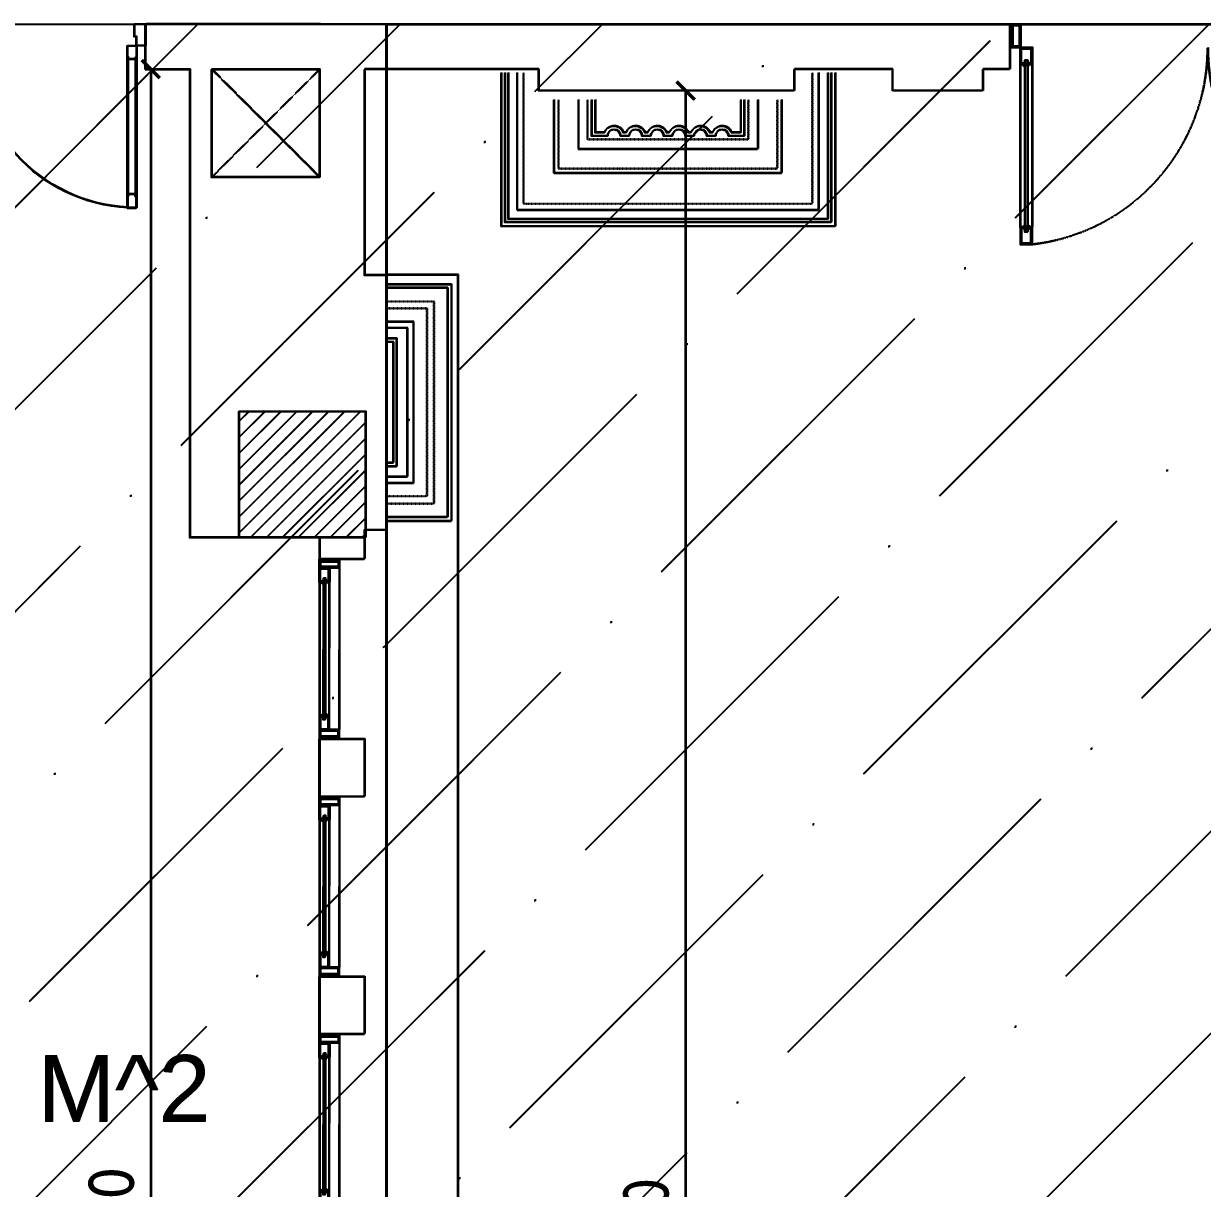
# Model space of a CAD drawing. Header units: inches. Extents: x 4821 to 127877, y 58012 to 433683.
# Drawn here: x 53971 to 60515, y 142620 to 149087 of the extents above; entities that cross this region are included whole.
import ezdxf

# ---------------------------------------------------------------- set-up
doc = ezdxf.new("R2010")
doc.units = ezdxf.units.IN
doc.header["$MEASUREMENT"] = 0
for name, pattern in [('$1$$5$HIDDEN', [0.375, 0.25, -0.125]), ('104-TYPICAL FLOOR$0$HIDDEN', [0.375, 0.25, -0.125]), ('ducT FIRST$0$New Plans (8)$0$HIDDEN', [0.375, 0.25, -0.125])]:
    doc.linetypes.add(name, pattern=pattern)
for name, color, linetype in [('$0$A-ELV', 11, 'Continuous'), ('$0$A-WAL-CMU', 7, 'Continuous'), ('$1$A-ELV', 11, 'Continuous'), ('$1$A-LIN-10', 8, 'Continuous'), ('$1$A-LIN-30', 40, 'Continuous'), ('A-ANNO-DIMS', 90, 'Continuous'), ('A-ANNO-SYMB', 130, 'Continuous'), ('A-DOOR', 170, 'Continuous'), ('A-ELV', 11, 'Continuous'), ('A-FLOR-IDEN', 11, 'Continuous'), ('A-LIN-10', 8, 'Continuous'), ('A-LIN-30', 40, 'Continuous'), ('A-WAL-CMU', 7, 'Continuous'), ('A-WALL', 53, 'Continuous'), ('A-WIN', 141, 'Continuous'), ('COL FISRT$0$COL GROUND$0$Cloums$0$A-COL-HAT', 8, 'Continuous'), ('COL FISRT$0$COL GROUND$0$Cloums$0$A-COL-RFC', 210, 'Continuous'), ('ducT FIRST$0$New Plans (8)$0$A-FLOR-OVHD', 8, 'ducT FIRST$0$New Plans (8)$0$HIDDEN')]:
    doc.layers.add(name, color=color, linetype=linetype)
doc.styles.get("Standard").update_dxf_attribs({"font": 'arial.ttf'})
doc.styles.add('T25-100', font='calibri.ttf', dxfattribs={"width": 0.8, "height": 250})
doc.dimstyles.new('D100', dxfattribs={"dimtxt": 250, "dimasz": 100, "dimexe": 0.18, "dimexo": 0.0625, "dimgap": 90, "dimtad": 1, "dimdec": 0, "dimrnd": 5, "dimzin": 9, "dimdsep": 46, "dimtxsty": 'T25-100', "dimblk": 'ARCHTICK', "dimcen": 90, "dimse1": 1, "dimse2": 1, "dimclrd": 256, "dimclre": 90, "dimclrt": 7, "dimazin": 0, "dimtfac": 200, "dimtdec": 0, "dimtofl": 0, "dimtmove": 2, "dimatfit": 3, "dimldrblk": 'DOT', "dimfxl": 1, "dimtolj": 1, "dimarcsym": 0})
pattern_1 = [(45, (-1012680.1, -137253.6), (420.9495, 1543.4815), [1984.375, -396.875, 0, -396.875])]
pattern_2 = [(45, (-1012683.5, -137256.6), (420.9495, 1543.4815), [1984.375, -396.875, 0, -396.875])]

# ---------------------------------------------------------------- blocks, each defined once
blk = doc.blocks.new('*U102')
for p, q in [((-94.7, 825), (-94.7, 71.8)), ((-55.3, 71.8), (-55.3, 825))]:
    blk.add_line(p, q)
blk.add_lwpolyline([(-100, 900), (-100, 0), (-50, 0), (-50, 900), (-100, 900)])
for points in [[(-50, 900), (-50, 835.7), (-55.3, 835.7), (-55.3, 825), (-94.7, 825), (-94.7, 835.7), (-100, 835.7), (-100, 900)], [(-50, 0), (-50, 64.3), (-55.3, 64.3), (-55.3, 75), (-94.7, 75), (-94.7, 64.3), (-100, 64.3), (-100, 0)], [(-1000, -120), (-1000, 0), (-950, 0), (-950, -50), (-940, -50), (-940, -120)], [(0, -120), (0, 0), (-50, 0), (-50, -50), (-60, -50), (-60, -120)]]:
    blk.add_lwpolyline(points, close=True)
blk.add_arc((-50, 0), 900, 90, 180)
blk = doc.blocks.new('COL FISRT')
at = {"layer": 'COL FISRT$0$COL GROUND$0$Cloums$0$A-COL-HAT'}
h = blk.add_hatch(dxfattribs=at)
h.set_pattern_fill('ANSI31', color=256, scale=500)
h.set_pattern_definition([(45, (1133291.507, -1550303.88), (-44.19417, 44.19417), [])])
h.paths.add_polyline_path([(1162752.9, -1526847.1), (1162752.9, -1526147.1), (1163452.9, -1526147.1), (1163452.9, -1526847.1)])
at = {"layer": 'COL FISRT$0$COL GROUND$0$Cloums$0$A-COL-RFC', "linetype": 'Continuous', "elevation": 0}
blk.add_lwpolyline([(1163452.9, -1526847.1), (1162752.9, -1526847.1), (1162752.9, -1526147.1), (1163452.9, -1526147.1)], close=True, dxfattribs=at)
blk = doc.blocks.new('duct gr')
at = {"layer": 'A-WAL-CMU', "elevation": 0}
for points in [[(1163224.5, -1622055.7), (1162504.5, -1622055.7), (1162504.5, -1619455.7)], [(1163224.5, -1620055.7), (1162624.5, -1620055.7), (1162624.5, -1619455.7), (1163224.5, -1619455.7)]]:
    blk.add_lwpolyline(points, dxfattribs=at)
at = {"layer": 'ducT FIRST$0$New Plans (8)$0$A-FLOR-OVHD', "elevation": 0}
for points in [[(1162624.5, -1619455.7), (1163224.5, -1620055.7)], [(1162624.5, -1620055.7), (1163224.5, -1619455.7)]]:
    blk.add_lwpolyline(points, dxfattribs=at)
blk = doc.blocks.new('1MMM')
for points in [[(1183352.6, -1712344.4, 0.506094), (1183343, -1712338.8), (1183343, -1712341.4), (1183331.7, -1712341.4), (1183331.7, -1712344.4)], [(1183352.6, -1712356.4, -0.506094), (1183343, -1712362), (1183343, -1712359.4), (1183331.7, -1712359.4), (1183331.7, -1712356.4)], [(1184073.4, -1712344, -0.506094), (1184083, -1712338.4), (1184083, -1712341.1), (1184094.3, -1712341.1), (1184094.3, -1712344)], [(1184073.4, -1712356, 0.506094), (1184083, -1712361.6), (1184083, -1712359), (1184094.3, -1712359), (1184094.3, -1712356)]]:
    blk.add_hatch(color=2).paths.add_polyline_path(points)
at = {"color": 2}
for p, q in [((1183213, -1712267.9, 0), (1183223, -1712267.9, 0)), ((1184213, -1712267.5, 0), (1184203, -1712267.5, 0)), ((1183223, -1712377.9, 0), (1183213, -1712377.9, 0)), ((1184203, -1712377.5, 0), (1184213, -1712377.5, 0))]:
    blk.add_line(p, q, dxfattribs=at)
for p, q in [((1184163, -1712267.5, 1220.5), (1183263, -1712267.9, 0)), ((1183343, -1712322.9, 0), (1184083, -1712322.5, 1035)), ((1184083, -1712377.5, 1035), (1183343, -1712377.9, 0))]:
    blk.add_line(p, q)
at = {"color": 2, "elevation": 1035}
for points in [[(1183223, -1712267.9), (1183263, -1712267.9), (1183263, -1712377.9), (1183263, -1712377.9), (1183263, -1712377.9), (1183223, -1712377.9)], [(1184203, -1712267.5), (1184163, -1712267.5), (1184163, -1712377.5), (1184163, -1712377.5), (1184163, -1712377.5), (1184203, -1712377.5)]]:
    blk.add_lwpolyline(points, close=True, dxfattribs=at)
at = {"color": 9, "elevation": 1035}
for points in [[(1183228, -1712272.9), (1183258, -1712272.9), (1183258, -1712372.9), (1183228, -1712372.9)], [(1184198, -1712272.5), (1184168, -1712272.5), (1184168, -1712372.5), (1184198, -1712372.5)]]:
    blk.add_lwpolyline(points, close=True, dxfattribs=at)
at = {"color": 2}
for points, elevation in [([(1183343, -1712356.4), (1183343, -1712377.9), (1183263, -1712377.9), (1183263, -1712322.9), (1183343, -1712322.9), (1183343, -1712344.4)], 0), ([(1184083, -1712356), (1184083, -1712377.5), (1184163, -1712377.5), (1184163, -1712322.5), (1184083, -1712322.5), (1184083, -1712344)], 1035)]:
    blk.add_lwpolyline(points, dxfattribs=dict(at, elevation=elevation))
at = {"color": 9}
for points, elevation in [([(1183338.5, -1712356.4), (1183338.5, -1712373.4), (1183267.5, -1712373.4), (1183267.5, -1712327.4), (1183338.5, -1712327.4), (1183338.5, -1712344.4)], 0), ([(1184087.5, -1712356), (1184087.5, -1712373), (1184158.5, -1712373), (1184158.5, -1712327), (1184087.5, -1712327), (1184087.5, -1712344)], 1035)]:
    blk.add_lwpolyline(points, dxfattribs=dict(at, elevation=elevation))
at = {"elevation": 1035}
blk.add_lwpolyline([(1183321.7, -1712344.4), (1184104.3, -1712344), (1184104.3, -1712356), (1183321.7, -1712356.4)], close=True, dxfattribs=at)
at = {"color": 2, "elevation": 1035}
for points in [[(1183352.6, -1712344.4, 0.506094), (1183343, -1712338.8), (1183343, -1712341.4), (1183331.7, -1712341.4), (1183331.7, -1712344.4)], [(1183352.6, -1712356.4, -0.506094), (1183343, -1712362), (1183343, -1712359.4), (1183331.7, -1712359.4), (1183331.7, -1712356.4)], [(1184073.4, -1712344, -0.506094), (1184083, -1712338.4), (1184083, -1712341.1), (1184094.3, -1712341.1), (1184094.3, -1712344)], [(1184073.4, -1712356, 0.506094), (1184083, -1712361.6), (1184083, -1712359), (1184094.3, -1712359), (1184094.3, -1712356)]]:
    blk.add_lwpolyline(points, format="xyb", close=True, dxfattribs=at)
blk = doc.blocks.new('$0$fggffg')
at = {"layer": '$1$A-ELV'}
for p, q in [((1450089.3, 602816.2, 0), (1450089.3, 602454.5, 0)), ((1451403.4, 602816.2, 0), (1451403.4, 602454.5, 0)), ((1451403.4, 602454.5, 0), (1450089.3, 602454.5, 0))]:
    blk.add_line(p, q, dxfattribs=at)
at = {"layer": '$1$A-ELV', "color": 39}
for p, q in [((1450298.4, 602663.5), (1450298.4, 602816.2)), ((1450333.3, 602698.5), (1450333.3, 602816.2)), ((1451159.3, 602698.5), (1451159.3, 602816.2)), ((1451194.3, 602663.5), (1451194.3, 602816.2)), ((1450333.3, 602698.5), (1451159.3, 602698.5)), ((1450298.4, 602663.5), (1451194.3, 602663.5))]:
    blk.add_line(p, q, dxfattribs=at)
at = {"layer": '$1$A-LIN-10'}
for p, q in [((1450109.8, 602475, 0), (1450109.8, 602816.2)), ((1450109.8, 602475, 0), (1450109.8, 602816.2)), ((1451382.8, 602475, 0), (1451382.8, 602816.2)), ((1451382.8, 602475, 0), (1451382.8, 602816.2)), ((1451382.8, 602475, 0), (1450109.8, 602475, 0))]:
    blk.add_line(p, q, dxfattribs=at)
at = {"layer": '$1$A-LIN-10', "linetype": '$1$$5$HIDDEN', "ltscale": 0.2}
for p, q in [((1450184.8, 602816.2, 0), (1450184.8, 602549.9, 0)), ((1450225, 602590.2), (1450225, 602816.2)), ((1451267.6, 602590.2), (1451267.6, 602816.2)), ((1451307.9, 602816.2, 0), (1451307.9, 602549.9, 0)), ((1451267.6, 602590.2), (1450225, 602590.2)), ((1450184.8, 602549.9, 0), (1451307.9, 602549.9, 0))]:
    blk.add_line(p, q, dxfattribs=at)
at = {"layer": '$1$A-LIN-30'}
for p, q in [((1450391.1, 602756.2, 0), (1450391.1, 602816.2, 0)), ((1450411.1, 602776.2, 0), (1450411.1, 602816.2, 0)), ((1450411.1, 602776.2), (1451081.6, 602776.2)), ((1451081.6, 602776.2, 0), (1451081.6, 602816.2, 0)), ((1451101.6, 602756.2, 0), (1451101.6, 602816.2, 0)), ((1450391.1, 602756.2), (1451101.6, 602756.2))]:
    blk.add_line(p, q, dxfattribs=at)
blk = doc.blocks.new('fgdf')
at = {"layer": 'A-ELV', "color": 39}
for p, q in [((-40267.1, 43720.2, 0), (-40267.1, 42867.1)), ((-38412.2, 43720.2, 0), (-38412.2, 42867)), ((-38412.2, 42867), (-40267.1, 42867.1))]:
    blk.add_line(p, q, dxfattribs=at)
at = {"layer": 'A-ELV'}
for p, q in [((-40176.8, 42958.9), (-40176.8, 43720.2)), ((-38504.1, 42958.9), (-38504.1, 43720.2)), ((-40176.8, 42958.9), (-38504.1, 42958.9))]:
    blk.add_line(p, q, dxfattribs=at)
at = {"layer": 'A-ELV', "ltscale": 0.4}
for p, q in [((-39971.9, 43163.6), (-39971.9, 43570.2)), ((-39838.2, 43570.2), (-39838.2, 43297.3)), ((-38842.5, 43570.2), (-38842.5, 43297.3)), ((-38708.8, 43163.6), (-38708.8, 43570.2)), ((-39838.2, 43297.3), (-38842.5, 43297.3)), ((-39971.9, 43163.6), (-38708.8, 43163.6))]:
    blk.add_line(p, q, dxfattribs=at)
at = {"layer": 'A-LIN-10', "linetype": '104-TYPICAL FLOOR$0$HIDDEN', "ltscale": 0.4}
for p, q in [((-40141.9, 42992.6), (-40141.9, 43720.2)), ((-38537.8, 42992.6), (-38537.8, 43720.2)), ((-39947.6, 43187.9), (-39947.6, 43570.2)), ((-39786.5, 43348.9), (-39786.5, 43570.2)), ((-38894.1, 43348.9), (-38894.1, 43570.2)), ((-38733.1, 43187.9), (-38733.1, 43570.2)), ((-38894.1, 43348.9), (-39786.5, 43348.9)), ((-39947.6, 43187.9), (-38733.1, 43187.9)), ((-40141.9, 42992.6), (-38537.8, 42992.6))]:
    blk.add_line(p, q, dxfattribs=at)
at = {"layer": 'A-LIN-10', "color": 250}
for points in [[(-38435, 43720.2), (-38435, 42889.8), (-40244.4, 42889.8), (-40244.4, 43720.2)], [(-38453, 43720.2), (-38453, 42907.8), (-40226.4, 42907.8), (-40226.4, 43720.2)]]:
    blk.add_lwpolyline(points, dxfattribs=at)
at = {"layer": 'A-LIN-30'}
for points in [[(-39765.3, 43570.2), (-39765.3, 43370.2), (-39675.3, 43370.2, -1), (-39605.3, 43370.2), (-39555.3, 43370.2, -1), (-39485.3, 43370.2), (-39435.3, 43370.2, -1), (-39365.3, 43370.2), (-39315.3, 43370.2, -1), (-39245.3, 43370.2), (-39195.3, 43370.2, -1), (-39125.3, 43370.2), (-39075.3, 43370.2, -1), (-39005.3, 43370.2), (-38915.4, 43370.2), (-38915.4, 43570.2)], [(-39745.3, 43570.2), (-39745.3, 43390.2), (-39691.6, 43390.2, -0.68313), (-39589.1, 43390.2), (-39571.6, 43390.2, -0.68313), (-39469.1, 43390.2), (-39451.6, 43390.2, -0.68313), (-39349.1, 43390.2), (-39331.6, 43390.2, -0.68313), (-39229.1, 43390.2), (-39211.6, 43390.2, -0.68313), (-39109.1, 43390.2), (-39091.6, 43390.2, -0.68313), (-38989.1, 43390.2), (-38935.4, 43390.2), (-38935.4, 43570.2)]]:
    blk.add_lwpolyline(points, format="xyb", dxfattribs=at)
blk = doc.blocks.new('$0$fgdf')
at = {"layer": 'A-ELV'}
blk.add_blockref('fgdf', (0, 0), dxfattribs=at)
blk = doc.blocks.new('FIRST SLAB EDGE')
at = {"layer": 'A-FLOR-IDEN'}
for p, q in [((1164562.7, -1729705.7), (1164162.7, -1729705.7)), ((1164562.7, -1736495.2), (1164562.7, -1729705.7))]:
    blk.add_line(p, q, dxfattribs=at)
at = {"layer": 'A-WAL-CMU'}
for p, q in [((1163797.3, -1728313.5, 0), (1167624.1, -1728313.5, 0)), ((1165728.1, -1728313.5, 0), (1167624.1, -1728313.5, 0)), ((1167624.1, -1728313.5, 0), (1167624.1, -1728563.5, 0)), ((1165008.5, -1728563.5, 0), (1164042.7, -1728563.5, 0)), ((1165008.5, -1728563.5, 0), (1165008.5, -1728683.5, 0)), ((1166974.1, -1728563.5, 0), (1166427.4, -1728563.5, 0)), ((1166427.4, -1728563.5, 0), (1166427.4, -1728683.5, 0)), ((1166974.1, -1728683.5, 0), (1166974.1, -1728563.5, 0)), ((1167474.1, -1728563.5, 0), (1167474.1, -1728683.5, 0)), ((1167624.1, -1728563.5, 0), (1167474.1, -1728563.5, 0)), ((1166427.4, -1728683.5, 0), (1165008.5, -1728683.5, 0)), ((1167474.1, -1728683.5, 0), (1166974.1, -1728683.5, 0)), ((1163792.7, -1731163.5), (1163792.7, -1731281.8)), ((1163792.7, -1731281.8), (1164042.7, -1731281.8)), ((1163792.7, -1732281.8), (1164042.7, -1732281.8)), ((1163792.7, -1732281.8), (1163792.7, -1739513.5)), ((1163792.7, -1732600.5), (1164042.7, -1732600.5)), ((1163792.7, -1733600.5), (1164042.7, -1733600.5)), ((1163792.7, -1733919.2), (1164042.7, -1733919.2))]:
    blk.add_line(p, q, dxfattribs=at)
for points in [[(1164042.7, -1728563.5), (1164042.7, -1729705.7), (1164162.7, -1729705.7), (1164162.7, -1731122.4), (1164042.7, -1731122.4), (1164042.7, -1731281.8)], [(1163792.7, -1732600.5), (1163792.7, -1732281.8)], [(1164042.7, -1732281.8), (1164042.7, -1732600.5)], [(1163792.7, -1733919.2), (1163792.7, -1733600.5)], [(1164042.7, -1733600.5), (1164042.7, -1733919.2)]]:
    blk.add_lwpolyline(points, dxfattribs=at)
at = {"layer": '$0$A-ELV'}
blk.add_blockref('$0$fgdf', (1205067.7, -1772303.5, 0), dxfattribs=at)
at = {"layer": '$0$A-WAL-CMU', "rotation": 90}
blk.add_blockref('$0$fggffg', (1766978.9, -3181160.4, 0), dxfattribs=at)
at = {"layer": 'A-WIN', "xscale": -1, "rotation": 270}
for p in [(2876170.2, -2915494.8, 0), (2876170.2, -2916813.5, 0), (2876170.2, -2918132.2, 0)]:
    blk.add_blockref('1MMM', p, dxfattribs=at)
blk = doc.blocks.new('hgfh')
for points in [[(-1175449.8, -537118.1, -0.506094), (-1175455.4, -537108.6), (-1175452.8, -537108.6), (-1175452.8, -537097.2), (-1175449.8, -537097.2)], [(-1175437.8, -537118.1, 0.506094), (-1175432.2, -537108.6), (-1175434.9, -537108.6), (-1175434.9, -537097.2), (-1175437.8, -537097.2)], [(-1173744.8, -537118.1, -0.506094), (-1173750.4, -537108.6), (-1173747.8, -537108.6), (-1173747.8, -537097.2), (-1173744.8, -537097.2)], [(-1173732.8, -537118.1, 0.506094), (-1173727.2, -537108.6), (-1173729.9, -537108.6), (-1173729.9, -537097.2), (-1173732.8, -537097.2)], [(-1175449.8, -537863, 0.506094), (-1175455.4, -537872.6), (-1175452.8, -537872.6), (-1175452.8, -537883.9), (-1175449.8, -537883.9)], [(-1175437.8, -537863, -0.506094), (-1175432.2, -537872.6), (-1175434.9, -537872.6), (-1175434.9, -537883.9), (-1175437.8, -537883.9)], [(-1173744.8, -537863, 0.506094), (-1173750.4, -537872.6), (-1173747.8, -537872.6), (-1173747.8, -537883.9), (-1173744.8, -537883.9)], [(-1173732.8, -537863, -0.506094), (-1173727.2, -537872.6), (-1173729.9, -537872.6), (-1173729.9, -537883.9), (-1173732.8, -537883.9)]]:
    blk.add_hatch(color=2).paths.add_polyline_path(points)
for p, q in [((-1175471.3, -537108.6, -185.6), (-1175471.3, -537872.6, 0)), ((-1175416.3, -537872.6, 0), (-1175416.3, -537108.6, -185.6)), ((-1173766.3, -537872.6, 0), (-1173766.3, -537108.6, -185.6)), ((-1173711.3, -537108.6, -185.6), (-1173711.3, -537872.6, 0))]:
    blk.add_line(p, q)
at = {"color": 2}
for p, q in [((-1175511.3, -537952.6, 0), (-1175521.3, -537952.6, 0)), ((-1173671.3, -537952.6, 0), (-1173661.3, -537952.6, 0)), ((-1175521.3, -538062.6, 0), (-1175511.3, -538062.6, 0)), ((-1173661.3, -538062.6, 0), (-1173671.3, -538062.6, 0))]:
    blk.add_line(p, q, dxfattribs=at)
for points, elevation in [([(-1175449.8, -537108.6), (-1175471.3, -537108.6), (-1175471.3, -537028.6), (-1175416.3, -537028.6), (-1175416.3, -537108.6), (-1175437.8, -537108.6)], -185.6), ([(-1173732.8, -537108.6), (-1173711.3, -537108.6), (-1173711.3, -537028.6), (-1173766.3, -537028.6), (-1173766.3, -537108.6), (-1173744.8, -537108.6)], -185.6), ([(-1175449.8, -537872.6), (-1175471.3, -537872.6), (-1175471.3, -537952.6), (-1175416.3, -537952.6), (-1175416.3, -537872.6), (-1175437.8, -537872.6)], 0), ([(-1173732.8, -537872.6), (-1173711.3, -537872.6), (-1173711.3, -537952.6), (-1173766.3, -537952.6), (-1173766.3, -537872.6), (-1173744.8, -537872.6)], 0)]:
    blk.add_lwpolyline(points, dxfattribs=dict(at, elevation=elevation))
at = {"color": 9}
for points, elevation in [([(-1175449.8, -537104.1), (-1175466.8, -537104.1), (-1175466.8, -537033.1), (-1175420.8, -537033.1), (-1175420.8, -537104.1), (-1175437.8, -537104.1)], -185.6), ([(-1173732.8, -537104.1), (-1173715.8, -537104.1), (-1173715.8, -537033.1), (-1173761.8, -537033.1), (-1173761.8, -537104.1), (-1173744.8, -537104.1)], -185.6), ([(-1175449.8, -537877.1), (-1175466.8, -537877.1), (-1175466.8, -537948.1), (-1175420.8, -537948.1), (-1175420.8, -537877.1), (-1175437.8, -537877.1)], 0), ([(-1173732.8, -537877.1), (-1173715.8, -537877.1), (-1173715.8, -537948.1), (-1173761.8, -537948.1), (-1173761.8, -537877.1), (-1173744.8, -537877.1)], 0)]:
    blk.add_lwpolyline(points, dxfattribs=dict(at, elevation=elevation))
at = {"color": 2, "elevation": 1035}
for points in [[(-1175449.8, -537118.1, -0.506094), (-1175455.4, -537108.6), (-1175452.8, -537108.6), (-1175452.8, -537097.2), (-1175449.8, -537097.2)], [(-1175437.8, -537118.1, 0.506094), (-1175432.2, -537108.6), (-1175434.9, -537108.6), (-1175434.9, -537097.2), (-1175437.8, -537097.2)], [(-1173744.8, -537118.1, -0.506094), (-1173750.4, -537108.6), (-1173747.8, -537108.6), (-1173747.8, -537097.2), (-1173744.8, -537097.2)], [(-1173732.8, -537118.1, 0.506094), (-1173727.2, -537108.6), (-1173729.9, -537108.6), (-1173729.9, -537097.2), (-1173732.8, -537097.2)], [(-1175449.8, -537863, 0.506094), (-1175455.4, -537872.6), (-1175452.8, -537872.6), (-1175452.8, -537883.9), (-1175449.8, -537883.9)], [(-1175437.8, -537863, -0.506094), (-1175432.2, -537872.6), (-1175434.9, -537872.6), (-1175434.9, -537883.9), (-1175437.8, -537883.9)], [(-1173744.8, -537863, 0.506094), (-1173750.4, -537872.6), (-1173747.8, -537872.6), (-1173747.8, -537883.9), (-1173744.8, -537883.9)], [(-1173732.8, -537863, -0.506094), (-1173727.2, -537872.6), (-1173729.9, -537872.6), (-1173729.9, -537883.9), (-1173732.8, -537883.9)]]:
    blk.add_lwpolyline(points, format="xyb", close=True, dxfattribs=at)
at = {"elevation": 1035}
for points in [[(-1175437.8, -537893.9), (-1175437.8, -537087.2), (-1175449.8, -537087.2), (-1175449.8, -537893.9)], [(-1173744.8, -537893.9), (-1173744.8, -537087.2), (-1173732.8, -537087.2), (-1173732.8, -537893.9)]]:
    blk.add_lwpolyline(points, close=True, dxfattribs=at)
at = {"color": 2, "elevation": 1035}
for points in [[(-1175511.3, -538062.6), (-1175471.3, -538062.6), (-1175471.3, -537952.6), (-1175471.3, -537952.6), (-1175471.3, -537952.6), (-1175511.3, -537952.6)], [(-1173671.3, -538062.6), (-1173711.3, -538062.6), (-1173711.3, -537952.6), (-1173711.3, -537952.6), (-1173711.3, -537952.6), (-1173671.3, -537952.6)]]:
    blk.add_lwpolyline(points, close=True, dxfattribs=at)
at = {"color": 9, "elevation": 1035}
for points in [[(-1175506.3, -538057.6), (-1175476.3, -538057.6), (-1175476.3, -537957.6), (-1175506.3, -537957.6)], [(-1173676.3, -538057.6), (-1173706.3, -538057.6), (-1173706.3, -537957.6), (-1173676.3, -537957.6)]]:
    blk.add_lwpolyline(points, close=True, dxfattribs=at)
at = {"layer": 'A-LIN-10', "linetype": '104-TYPICAL FLOOR$0$HIDDEN', "ltscale": 0.4}
for centre, start, end in [((-1175521.3, -537952.6, -185.6), 0, 83.5173), ((-1173661.3, -537952.6, -185.6), 96.4827, 180)]:
    blk.add_arc(centre, 930, start, end, dxfattribs=at)
blk = doc.blocks.new('_ArchTick')
at = {"color": 0, "linetype": 'ByBlock', "const_width": 0.15}
blk.add_lwpolyline([(-0.5, -0.5), (0.5, 0.5)], dxfattribs=at)
blk = doc.blocks.new('*D170')
at = {"layer": 'A-ANNO-DIMS', "lineweight": -2, "transparency": 16777216}
blk.add_line((54679.2, 148835.6), (54679.2, 135834.2), dxfattribs=at)
at = {"layer": 'Defpoints', "color": 0, "transparency": 16777216}
for p in [(54898, 148835.6, 0), (54679.2, 135834.2), (55615.7, 135834.2)]:
    blk.add_point(p, dxfattribs=at)
at = {"layer": 'A-ANNO-DIMS', "lineweight": -2, "transparency": 16777216, "xscale": 100, "yscale": 100, "zscale": 100}
for p, rotation in [((54679.2, 148835.6), 90), ((54679.2, 135834.2), 270)]:
    blk.add_blockref('_ArchTick', p, dxfattribs=dict(at, rotation=rotation))
at = {"layer": 'A-ANNO-DIMS', "color": 7, "transparency": 16777216, "insert": (54461.1, 142334.9), "char_height": 250, "attachment_point": 5, "rotation": 90, "style": 'T25-100'}
blk.add_mtext('\\A1;13000', dxfattribs=at)
blk = doc.blocks.new('_Dot')
at = {"lineweight": -2}
blk.add_line((-0.5, 0), (-1, 0), dxfattribs=at)
at = {"const_width": 0.5}
blk.add_lwpolyline([(-0.25, 0, 1), (0.25, 0, 1)], format="xyb", close=True, dxfattribs=at)
blk = doc.blocks.new('*D176')
at = {"layer": 'A-ANNO-DIMS', "lineweight": -2, "transparency": 16777216}
blk.add_line((57647.6, 148715.5), (57647.6, 135835.5), dxfattribs=at)
at = {"layer": 'Defpoints', "color": 0, "transparency": 16777216}
for p in [(57662.8, 148715.5, 0), (57382.2, 135835.5, 0), (57647.6, 135835.5)]:
    blk.add_point(p, dxfattribs=at)
at = {"layer": 'A-ANNO-DIMS', "lineweight": -2, "transparency": 16777216, "xscale": 100, "yscale": 100, "zscale": 100}
for p, rotation in [((57647.6, 148715.5), 90), ((57647.6, 135835.5), 270)]:
    blk.add_blockref('_ArchTick', p, dxfattribs=dict(at, rotation=rotation))
at = {"layer": 'A-ANNO-DIMS', "color": 7, "transparency": 16777216, "insert": (57429.5, 142275.5), "char_height": 250, "attachment_point": 5, "rotation": 90, "style": 'T25-100'}
blk.add_mtext('\\A1;12880', dxfattribs=at)
blk = doc.blocks.new('*D366')
at = {"layer": 'A-ANNO-DIMS', "lineweight": -2, "transparency": 16777216}
blk.add_line((54675.8, 148832.6), (54675.8, 135831.2), dxfattribs=at)
at = {"layer": 'Defpoints', "color": 0, "transparency": 16777216}
for p in [(54894.6, 148832.6, 0), (54675.8, 135831.2), (55612.3, 135831.2)]:
    blk.add_point(p, dxfattribs=at)
at = {"layer": 'A-ANNO-DIMS', "lineweight": -2, "transparency": 16777216, "xscale": 100, "yscale": 100, "zscale": 100}
for p, rotation in [((54675.8, 148832.6), 90), ((54675.8, 135831.2), 270)]:
    blk.add_blockref('_ArchTick', p, dxfattribs=dict(at, rotation=rotation))
at = {"layer": 'A-ANNO-DIMS', "color": 7, "transparency": 16777216, "insert": (54457.7, 142331.9), "char_height": 250, "attachment_point": 5, "rotation": 90, "style": 'T25-100'}
blk.add_mtext('\\A1;13000', dxfattribs=at)
blk = doc.blocks.new('*D372')
at = {"layer": 'A-ANNO-DIMS', "lineweight": -2, "transparency": 16777216}
blk.add_line((57644.2, 148712.5), (57644.2, 135832.5), dxfattribs=at)
at = {"layer": 'Defpoints', "color": 0, "transparency": 16777216}
for p in [(57659.4, 148712.5, 0), (57378.8, 135832.5, 0), (57644.2, 135832.5)]:
    blk.add_point(p, dxfattribs=at)
at = {"layer": 'A-ANNO-DIMS', "lineweight": -2, "transparency": 16777216, "xscale": 100, "yscale": 100, "zscale": 100}
for p, rotation in [((57644.2, 148712.5), 90), ((57644.2, 135832.5), 270)]:
    blk.add_blockref('_ArchTick', p, dxfattribs=dict(at, rotation=rotation))
at = {"layer": 'A-ANNO-DIMS', "color": 7, "transparency": 16777216, "insert": (57426.1, 142272.5), "char_height": 250, "attachment_point": 5, "rotation": 90, "style": 'T25-100'}
blk.add_mtext('\\A1;12880', dxfattribs=at)

msp = doc.modelspace()

# ---------------------------------------------------------------- hatches: boundary and pattern name
at = {"layer": 'A-WALL'}
h = msp.add_hatch(dxfattribs=at)
h.set_pattern_fill('ANSI36', color=5, scale=250)
h.set_pattern_definition(pattern_2)
h.paths.add_polyline_path([(47541.6, 149083.8), (47541.6, 135462.5), (55984.2, 135460), (55984.2, 149081.3)])
h = msp.add_hatch(dxfattribs=at)
h.set_pattern_fill('ANSI36', color=5, scale=250)
h.set_pattern_definition(pattern_1)
h.paths.add_polyline_path([(47545, 149086.7), (47545, 135465.5), (55987.6, 135463), (55987.6, 149084.3)])
h = msp.add_hatch(dxfattribs=at)
h.set_pattern_fill('ANSI36', color=3, scale=250)
h.set_pattern_definition(pattern_2)
h.paths.add_polyline_path([(71097.6, 149081.3), (71097.6, 149082.5), (55984.2, 149082.5), (55984.2, 135460), (71097.6, 135460)])
h = msp.add_hatch(dxfattribs=at)
h.set_pattern_fill('ANSI36', color=3, scale=250)
h.set_pattern_definition(pattern_1)
h.paths.add_polyline_path([(71101, 149084.3), (71101, 149085.5), (55987.6, 149085.5), (55987.6, 135463), (71101, 135463)])

# ---------------------------------------------------------------- linework, layer by layer
at = {"layer": 'A-WAL-CMU'}
for p, q in [((54645.9, 149082.7, 0), (54645.9, 149082.7, 0)), ((54645.9, 149082.7), (54645.9, 149082.7)), ((54649.3, 149085.7, 0), (54649.3, 149085.7, 0)), ((54649.3, 149085.7), (54649.3, 149085.7)), ((55614.6, 148232.6, 0), (55614.6, 148832.6, 0)), ((55614.6, 148232.6), (55614.6, 148832.6)), ((55618, 148235.6, 0), (55618, 148835.6, 0)), ((55618, 148235.6), (55618, 148835.6))]:
    msp.add_line(p, q, dxfattribs=at)
at = {"layer": 'A-WALL'}
for p, q in [((54645.9, 148832.7, 0), (54645.9, 149082.8, 0)), ((54645.9, 148832.7), (54645.9, 149082.8)), ((55617, 149082.5, 0), (54645.9, 149082.6, 0)), ((55617, 149082.5), (54645.9, 149082.6)), ((54649.3, 148835.7, 0), (54649.3, 149085.8, 0)), ((54649.3, 148835.7), (54649.3, 149085.8)), ((55620.4, 149085.5, 0), (54649.3, 149085.6, 0)), ((55620.4, 149085.5), (54649.3, 149085.6)), ((54645.9, 148832.7, 0), (54894.6, 148832.7, 0)), ((54645.9, 148832.7), (54894.6, 148832.7)), ((54649.3, 148835.7, 0), (54898, 148835.7, 0)), ((54649.3, 148835.7), (54898, 148835.7))]:
    msp.add_line(p, q, dxfattribs=at)
at = {"layer": 'A-WALL', "color": 1, "elevation": 0}
for points in [[(47540.9, 149083.8), (55983.6, 149081.3), (55983.6, 135460), (47540.9, 135462.5), (47540.9, 149083.8)], [(47544.3, 149086.7), (55987, 149084.2), (55987, 135463), (47544.3, 135465.5), (47544.3, 149086.7)]]:
    msp.add_lwpolyline(points, dxfattribs=at)
for points in [[(71097, 135460), (55983.6, 135460), (55983.6, 149082.5), (71097, 149082.5)], [(71100.4, 135463), (55987, 135463), (55987, 149085.5), (71100.4, 149085.5)]]:
    msp.add_lwpolyline(points, close=True, dxfattribs=at)

# ---------------------------------------------------------------- block references
at = {"layer": 'A-DOOR', "xscale": -1, "rotation": 180.0059201316723}
for p in [(54645.9, 148962.7, 0), (54649.3, 148965.7, 0)]:
    msp.add_blockref('*U102', p, dxfattribs=at)
at = {"layer": 'A-WAL-CMU'}
for name, p in [('FIRST SLAB EDGE', (-1108180.4, 1877396.1)), ('FIRST SLAB EDGE', (-1108177, 1877399)), ('COL FISRT', (-1107585.9, 1673079.6, 0)), ('COL FISRT', (-1107582.5, 1673082.6, 0))]:
    msp.add_blockref(name, p, dxfattribs=at)
at = {"layer": 'A-WALL'}
for p in [(-1107609.9, 1768288.3), (-1107606.5, 1768291.2)]:
    msp.add_blockref('duct gr', p, dxfattribs=at)
at = {"layer": 'A-WIN', "xscale": 1.181900922805156, "yscale": 1.181900922805156, "zscale": 1.181900922805156, "rotation": 180}
for p in [(-1327707.8, -486854.2, 0), (-1327704.4, -486851.2, 0)]:
    msp.add_blockref('hgfh', p, dxfattribs=at)

# ---------------------------------------------------------------- texts
at = {"layer": 'A-ANNO-SYMB'}
for p in [(48895.4, 142988), (48898.8, 142991)]:
    msp.add_text('GROSS AREA =  150 M^ 2', height=369.696, dxfattribs=at).set_placement(p)

# ---------------------------------------------------------------- dimensions: what is measured, and where the dimension line sits
at = {"layer": 'A-ANNO-DIMS'}
for base, p1, p2, picture, middle in [((54675.8, 135831.2), (54894.6, 148832.6, 0), (55612.3, 135831.2), '*D366', (54457.7, 142331.9)), ((54679.2, 135834.2), (54898, 148835.6, 0), (55615.7, 135834.2), '*D170', (54461.1, 142334.9)), ((57644.2, 135832.5), (57659.4, 148712.5, 0), (57378.8, 135832.5, 0), '*D372', (57426.1, 142272.5)), ((57647.6, 135835.5), (57662.8, 148715.5, 0), (57382.2, 135835.5, 0), '*D176', (57429.5, 142275.5))]:
    dim = msp.add_linear_dim(base=base, p1=p1, p2=p2, angle=90, dimstyle='D100', dxfattribs=at)
    dim.commit()
    dim.dimension.update_dxf_attribs({"geometry": picture, "text_midpoint": middle})

doc.saveas('drawing.dxf')
